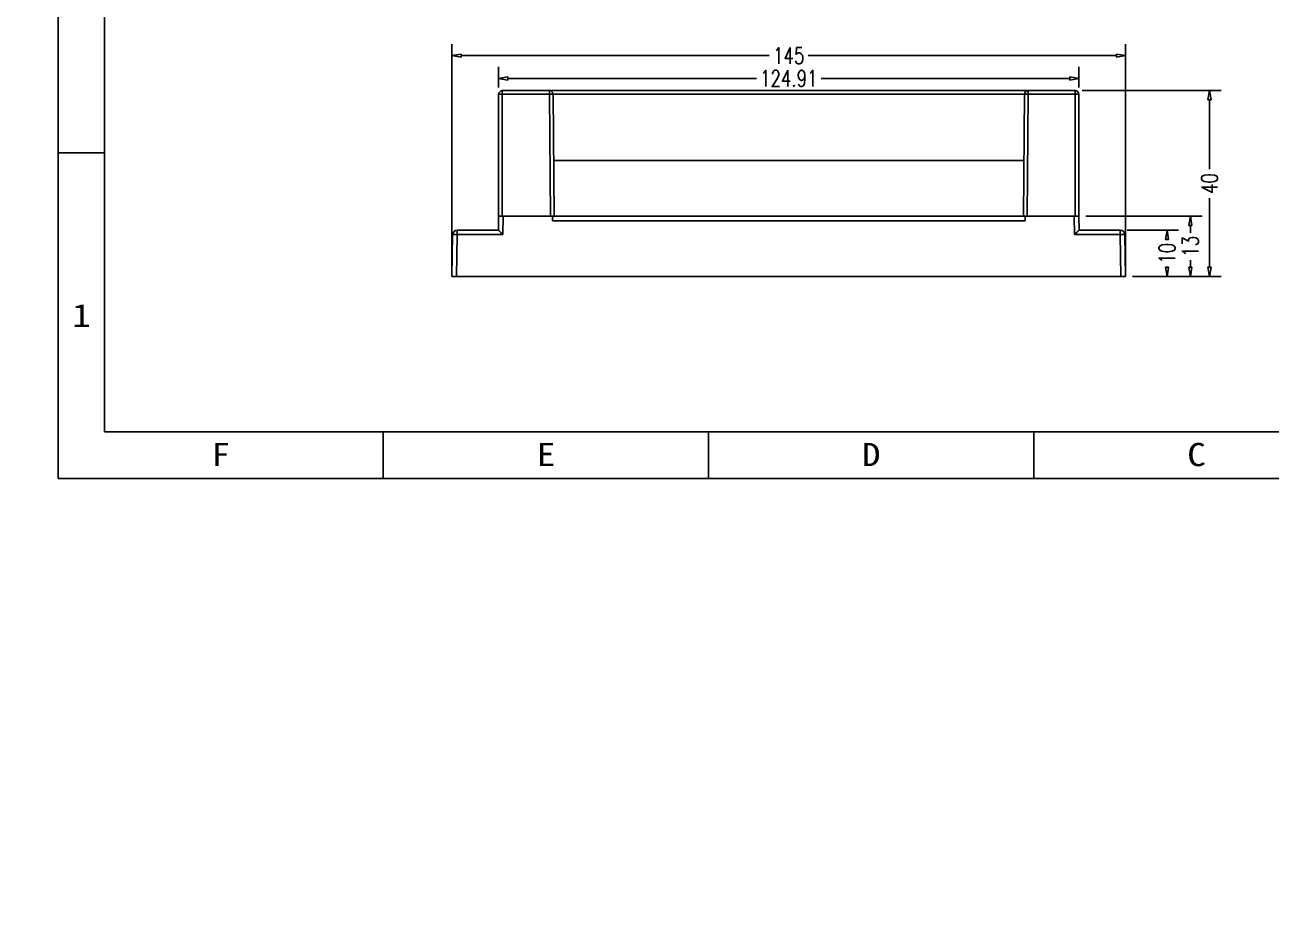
# Model space of a CAD drawing. Header units: millimetres. Extents: x 0 to 1426, y 0 to 784.
# Drawn here: x 998.8 to 1267, y 391.8 to 584.1 of the extents above; entities that cross this region are included whole.
import ezdxf
from ezdxf.enums import TextEntityAlignment as Align

# ---------------------------------------------------------------- set-up
doc = ezdxf.new("R2010")
doc.units = ezdxf.units.MM
doc.header["$MEASUREMENT"] = 0
doc.layers.get('0').update_dxf_attribs({"linetype": 'CONTINUOUS'})
doc.layers.get('Defpoints').update_dxf_attribs({"linetype": 'CONTINUOUS'})
doc.layers.add('dim', color=3, linetype='CONTINUOUS')
doc.styles.add('romans', font='romans.shx', dxfattribs={"width": 0.75, "bigfont": 'fangsong.shx'})
doc.styles.add('TEXTSTYLE_0', font='txt', dxfattribs={"width": 0.8})
doc.dimstyles.new('MSTD', dxfattribs={"dimtxt": 3.5, "dimasz": 2, "dimexe": 2.5, "dimexo": 1.5, "dimgap": 1, "dimtad": 0, "dimzin": 0, "dimdsep": 46, "dimtxsty": 'romans', "dimblk": 'CLOSEDBLANK', "dimcen": 0, "dimclrd": 92, "dimclre": 92, "dimclrt": 3, "dimadec": 0, "dimazin": 0, "dimtfac": 1, "dimtdec": 4, "dimtofl": 0, "dimtmove": 0, "dimatfit": 3, "dimfxl": 0, "dimtolj": 1, "dimtzin": 0, "dimarcsym": 0})

# ---------------------------------------------------------------- blocks, each defined once
blk = doc.blocks.new('_ClosedBlank')
at = {"color": 0, "linetype": 'ByBlock', "lineweight": -2}
for p, q in [((-1, 0.17), (0, 0)), ((-1, 0.17), (-1, -0.17)), ((0, 0), (-1, -0.17))]:
    blk.add_line(p, q, dxfattribs=at)
blk = doc.blocks.new('*D67')
at = {"layer": 'Defpoints', "color": 0}
for p in [(1234.52, 539.99), (1235.68, 529.99), (1244.59, 529.99)]:
    blk.add_point(p, dxfattribs=at)
at = {"layer": 'dim', "color": 92, "lineweight": -2}
for p, q in [((1236.02, 539.99), (1247.09, 539.99)), ((1244.59, 537.99), (1244.59, 537.93)), ((1244.59, 531.99), (1244.59, 532.05)), ((1237.18, 529.99), (1247.09, 529.99))]:
    blk.add_line(p, q, dxfattribs=at)
at = {"layer": 'dim', "color": 92, "lineweight": -2, "xscale": 2, "yscale": 2, "zscale": 2}
for p, rotation in [((1244.59, 539.99), 90), ((1244.59, 529.99), 270)]:
    blk.add_blockref('_ClosedBlank', p, dxfattribs=dict(at, rotation=rotation))
at = {"layer": 'dim', "color": 3, "insert": (1244.59, 534.99), "char_height": 3.5, "attachment_point": 5, "rotation": 90, "style": 'romans'}
blk.add_mtext('10', dxfattribs=at)
blk = doc.blocks.new('*D68')
at = {"layer": 'Defpoints', "color": 0}
for p in [(1224.83, 569.99), (1235.68, 529.99), (1253.73, 529.99)]:
    blk.add_point(p, dxfattribs=at)
at = {"layer": 'dim', "color": 92, "lineweight": -2}
for p, q in [((1226.33, 569.99), (1256.23, 569.99)), ((1253.73, 567.99), (1253.73, 553.12)), ((1253.73, 531.99), (1253.73, 546.87)), ((1237.18, 529.99), (1256.23, 529.99))]:
    blk.add_line(p, q, dxfattribs=at)
at = {"layer": 'dim', "color": 92, "lineweight": -2, "xscale": 2, "yscale": 2, "zscale": 2}
for p, rotation in [((1253.73, 569.99), 90), ((1253.73, 529.99), 270)]:
    blk.add_blockref('_ClosedBlank', p, dxfattribs=dict(at, rotation=rotation))
at = {"layer": 'dim', "color": 3, "insert": (1253.73, 549.99), "char_height": 3.5, "attachment_point": 5, "rotation": 90, "style": 'romans'}
blk.add_mtext('40', dxfattribs=at)
blk = doc.blocks.new('*D69')
at = {"layer": 'Defpoints', "color": 0}
for p in [(1235.68, 577.51), (1090.68, 529.99), (1235.68, 529.99)]:
    blk.add_point(p, dxfattribs=at)
at = {"layer": 'dim', "color": 92, "lineweight": -2}
for p, q in [((1090.68, 531.49), (1090.68, 580.01)), ((1235.68, 531.49), (1235.68, 580.01)), ((1092.68, 577.51), (1158.99, 577.51)), ((1233.68, 577.51), (1167.37, 577.51))]:
    blk.add_line(p, q, dxfattribs=at)
at = {"layer": 'dim', "color": 92, "lineweight": -2, "xscale": 2, "yscale": 2, "zscale": 2, "rotation": 180}
blk.add_blockref('_ClosedBlank', (1090.68, 577.51), dxfattribs=at)
at = {"layer": 'dim', "color": 92, "lineweight": -2, "xscale": 2, "yscale": 2, "zscale": 2}
blk.add_blockref('_ClosedBlank', (1235.68, 577.51), dxfattribs=at)
at = {"layer": 'dim', "color": 3, "insert": (1163.18, 577.51), "char_height": 3.5, "attachment_point": 5, "style": 'romans'}
blk.add_mtext('145', dxfattribs=at)
blk = doc.blocks.new('*D70')
at = {"layer": 'Defpoints', "color": 0}
for p in [(1225.64, 572.61), (1100.73, 569.19), (1225.64, 569.19)]:
    blk.add_point(p, dxfattribs=at)
at = {"layer": 'dim', "color": 92, "lineweight": -2}
for p, q in [((1100.73, 570.69), (1100.73, 575.11)), ((1225.64, 570.69), (1225.64, 575.11)), ((1102.73, 572.61), (1156.25, 572.61)), ((1223.64, 572.61), (1170.12, 572.61))]:
    blk.add_line(p, q, dxfattribs=at)
at = {"layer": 'dim', "color": 92, "lineweight": -2, "xscale": 2, "yscale": 2, "zscale": 2, "rotation": 180}
blk.add_blockref('_ClosedBlank', (1100.73, 572.61), dxfattribs=at)
at = {"layer": 'dim', "color": 92, "lineweight": -2, "xscale": 2, "yscale": 2, "zscale": 2}
blk.add_blockref('_ClosedBlank', (1225.64, 572.61), dxfattribs=at)
at = {"layer": 'dim', "color": 3, "insert": (1163.18, 572.61), "char_height": 3.5, "attachment_point": 5, "style": 'romans'}
blk.add_mtext('124.91', dxfattribs=at)
blk = doc.blocks.new('*D46')
at = {"layer": 'Defpoints', "color": 0}
for p in [(1141.95, 655.21), (1145.41, 653.19)]:
    blk.add_point(p, dxfattribs=at)
at = {"layer": 'dim', "color": 92, "lineweight": -2}
for p, q in [((1133.3, 660.25), (1140.22, 656.22)), ((1145.41, 653.19), (1141.95, 655.21)), ((1147.13, 652.19), (1148.86, 651.18))]:
    blk.add_line(p, q, dxfattribs=at)
at = {"layer": 'dim', "color": 92, "lineweight": -2, "xscale": 2, "yscale": 2, "zscale": 2}
for p, rotation in [((1141.95, 655.21), 329.7532958984376), ((1145.41, 653.19), 149.7532806396484)]:
    blk.add_blockref('_ClosedBlank', p, dxfattribs=dict(at, rotation=rotation))
at = {"layer": 'dim', "color": 3, "insert": (1127.04, 663.91), "char_height": 3.5, "attachment_point": 5, "rotation": 329.7533, "style": 'romans'}
blk.add_mtext('25-∅4', dxfattribs=at)
blk = doc.blocks.new('*D74')
at = {"layer": 'Defpoints', "color": 0}
for p in [(1097.63, 620.77), (1093.73, 617.63)]:
    blk.add_point(p, dxfattribs=at)
at = {"layer": 'dim', "color": 92, "lineweight": -2}
for p, q in [((1102.7, 624.86), (1099.18, 622.02)), ((1093.73, 617.63), (1097.63, 620.77)), ((1092.17, 616.38), (1090.62, 615.13))]:
    blk.add_line(p, q, dxfattribs=at)
at = {"layer": 'dim', "color": 92, "lineweight": -2, "xscale": 2, "yscale": 2, "zscale": 2}
for p, rotation in [((1097.63, 620.77), 218.8343811035156), ((1093.73, 617.63), 38.83438873291016)]:
    blk.add_blockref('_ClosedBlank', p, dxfattribs=dict(at, rotation=rotation))
at = {"layer": 'dim', "color": 3, "insert": (1107.33, 628.58), "char_height": 3.5, "attachment_point": 5, "rotation": 38.8344, "style": 'romans'}
blk.add_mtext('4-∅5', dxfattribs=at)
blk = doc.blocks.new('*D75')
at = {"layer": 'Defpoints', "color": 0}
for p in [(1103.99, 695.57), (1106.68, 693.32)]:
    blk.add_point(p, dxfattribs=at)
at = {"layer": 'dim', "color": 92, "lineweight": -2}
for p, q in [((1098.94, 699.8), (1102.46, 696.85)), ((1106.68, 693.32), (1103.99, 695.57)), ((1108.21, 692.03), (1109.74, 690.75))]:
    blk.add_line(p, q, dxfattribs=at)
at = {"layer": 'dim', "color": 92, "lineweight": -2, "xscale": 2, "yscale": 2, "zscale": 2}
for p, rotation in [((1103.99, 695.57), 320.0560607910156), ((1106.68, 693.32), 140.0560607910157)]:
    blk.add_blockref('_ClosedBlank', p, dxfattribs=dict(at, rotation=rotation))
at = {"layer": 'dim', "color": 3, "insert": (1094.22, 703.74), "char_height": 3.5, "attachment_point": 5, "rotation": 320.0561, "style": 'romans'}
blk.add_mtext('4-{\\fArial|b0|i0|c0|p32;M3}', dxfattribs=at)
blk = doc.blocks.new('SUN_6HWZ35TKXU86YGHH1AY77V3D6FJ')
at = {"color": 7, "linetype": 'Continuous'}
for p, q in [((-420, 0), (-420, 297)), ((-410, 10), (-410, 287)), ((-420, 70), (-410, 70)), ((-410, 10), (-10, 10)), ((-350, 0), (-350, 10)), ((-280, 0), (-280, 10)), ((-210, 0), (-210, 10)), ((-420, 0), (0, 0))]:
    blk.add_line(p, q, dxfattribs=at)
at = {"color": 2, "style": 'TEXTSTYLE_0'}
for s, width, p, p2 in [('1', 1.029662, (-416.95, 32.54), (-412.95, 32.54)), ('F', 0.937433, (-386.98, 2.63), (-382.98, 2.63)), ('E', 0.858525, (-316.98, 2.63), (-312.98, 2.63)), ('D', 0.792988, (-246.98, 2.63), (-242.98, 2.63)), ('C', 0.792988, (-176.98, 2.63), (-172.98, 2.63))]:
    blk.add_text(s, height=5, dxfattribs=dict(at, width=width)).set_placement(p, p2, align=Align.FIT)
blk = doc.blocks.new('*D78')
at = {"layer": 'Defpoints', "color": 0}
for p in [(1225.63, 542.99), (1235.68, 529.99), (1249.62, 529.99)]:
    blk.add_point(p, dxfattribs=at)
at = {"layer": 'dim', "color": 92, "lineweight": -2}
for p, q in [((1227.13, 542.99), (1252.12, 542.99)), ((1249.62, 540.99), (1249.62, 539.43)), ((1249.62, 531.99), (1249.62, 533.55)), ((1237.18, 529.99), (1252.12, 529.99))]:
    blk.add_line(p, q, dxfattribs=at)
at = {"layer": 'dim', "color": 92, "lineweight": -2, "xscale": 2, "yscale": 2, "zscale": 2}
for p, rotation in [((1249.62, 542.99), 90), ((1249.62, 529.99), 270)]:
    blk.add_blockref('_ClosedBlank', p, dxfattribs=dict(at, rotation=rotation))
at = {"layer": 'dim', "color": 3, "insert": (1249.62, 536.49), "char_height": 3.5, "attachment_point": 5, "rotation": 90, "style": 'romans'}
blk.add_mtext('13', dxfattribs=at)

msp = doc.modelspace()

# ---------------------------------------------------------------- linework, layer by layer
at = {"color": 7, "linetype": 'Continuous'}
for p, q in [((1100.731, 569.191), (1100.731, 542.991)), ((1101.531, 569.991), (1101.531, 542.991)), ((1101.531, 569.991), (1224.826, 569.991)), ((1111.65, 569.205), (1101.531, 569.205)), ((1111.65, 569.205), (1111.65, 569.991)), ((1111.879, 542.991), (1111.65, 569.205)), ((1112.45, 569.205), (1213.907, 569.205)), ((1112.679, 542.991), (1112.45, 569.198)), ((1213.907, 569.198), (1213.679, 542.991)), ((1214.707, 569.205), (1214.479, 542.991)), ((1214.707, 569.991), (1214.707, 569.205)), ((1224.826, 569.205), (1214.707, 569.205)), ((1224.826, 542.991), (1224.826, 569.991)), ((1225.626, 569.191), (1225.626, 542.991)), ((1112.574, 554.991), (1213.783, 554.991)), ((1100.679, 539.991), (1100.731, 542.991)), ((1100.731, 542.991), (1225.626, 542.991)), ((1101.661, 539.009), (1101.731, 542.991)), ((1112.304, 541.991), (1112.304, 542.991)), ((1112.304, 541.991), (1214.054, 541.991)), ((1214.054, 541.991), (1214.054, 542.991)), ((1224.696, 539.009), (1224.626, 542.991)), ((1225.626, 542.991), (1225.679, 539.991)), ((1091.836, 539.009), (1091.836, 539.991)), ((1091.836, 539.991), (1100.679, 539.991)), ((1234.521, 539.991), (1225.679, 539.991)), ((1234.521, 539.009), (1234.521, 539.991)), ((1090.679, 529.991), (1090.836, 539.009)), ((1091.679, 529.991), (1091.836, 539.009)), ((1091.836, 539.009), (1101.661, 539.009)), ((1234.521, 539.009), (1224.696, 539.009)), ((1234.679, 529.991), (1234.521, 539.009)), ((1235.679, 529.991), (1235.521, 539.009)), ((1090.679, 529.991), (1235.679, 529.991))]:
    msp.add_line(p, q, dxfattribs=at)
for centre, radius, start, end in [((1101.531, 569.191), 0.8, 90, 180), ((1111.65, 569.191), 0.8, 0.5, 90), ((1214.707, 569.191), 0.8, 90, 179.5), ((1224.826, 569.191), 0.8, 0, 90), ((1091.836, 538.991), 1, 90, 179), ((1234.521, 538.991), 1, 1, 90)]:
    msp.add_arc(centre, radius, start, end, dxfattribs=at)
for points, start_tangent, end_tangent in [([(1101.531, 569.205), (1101.229, 569.204), (1100.968, 569.201), (1100.792, 569.197), (1100.731, 569.191)], (-1, 0), (0, -1)), ([(1112.45, 569.198), (1112.391, 569.203), (1112.218, 569.206), (1111.957, 569.207), (1111.65, 569.205)], (-0.0087265, 0.9999619), (-0.9999619, -0.0087239)), ([(1214.707, 569.205), (1214.401, 569.207), (1214.142, 569.206), (1213.968, 569.203), (1213.907, 569.198)], (-0.9999619, 0.0087239), (-0.0087265, -0.9999619)), ([(1225.626, 569.191), (1225.565, 569.197), (1225.392, 569.201), (1225.132, 569.204), (1224.826, 569.205)], (0, 1), (-1, 0)), ([(1100.679, 539.991), (1100.719, 539.955), (1100.817, 539.859), (1100.955, 539.722), (1101.118, 539.559), (1101.296, 539.38), (1101.48, 539.193), (1101.661, 539.009)], (0.7567599, -0.653693), (0.7009645, -0.7131961)), ([(1225.679, 539.991), (1225.639, 539.955), (1225.54, 539.859), (1225.402, 539.722), (1225.239, 539.559), (1225.062, 539.38), (1224.878, 539.193), (1224.696, 539.009)], (-0.7567599, -0.653693), (-0.7009645, -0.7131961)), ([(1090.836, 539.009), (1090.885, 539.013), (1091.027, 539.016), (1091.248, 539.016), (1091.527, 539.013), (1091.836, 539.009)], (0.0174524, 0.9998477), (0.9998478, -0.0174471)), ([(1235.521, 539.009), (1235.472, 539.013), (1235.33, 539.016), (1235.109, 539.016), (1234.83, 539.013), (1234.521, 539.009)], (-0.0174524, 0.9998477), (-0.9998478, -0.0174471))]:
    msp.add_spline(points, degree=3, dxfattribs=dict(at, start_tangent=start_tangent, end_tangent=end_tangent))

# ---------------------------------------------------------------- block references
at = {"layer": 'dim'}
msp.add_blockref('SUN_6HWZ35TKXU86YGHH1AY77V3D6FJ', (1425.915, 486.579), dxfattribs=at)

# ---------------------------------------------------------------- dimensions: what is measured, and where the dimension line sits
for base, text, picture, middle in [((1103.992, 695.565), '4-{\\fArial|b0|i0|c0|p32;M3}', '*D75', (1094.225, 703.744)), ((1141.950928418, 655.208942662), '25-<>', '*D46', (1127.037143697, 663.905258886)), ((1097.626061552, 620.769172403), '4-<>', '*D74', (1107.327794984, 628.579158105))]:
    dim = msp.add_linear_dim(base=base, p1=(0, 0), p2=(0, 0), text=text, dimstyle='MSTD', dxfattribs=at)
    dim.commit()
    dim.dimension.update_dxf_attribs({"geometry": picture, "text_midpoint": middle, "dimtype": 160})
for base, p1, p2, picture, middle in [((1235.679, 577.508), (1090.679, 529.991), (1235.679, 529.991), '*D69', (1163.179, 577.508)), ((1225.6363, 572.6112), (1100.731, 569.1913), (1225.6363, 569.1875), '*D70', (1163.1837, 572.6112)), ((1253.733, 529.991), (1224.826, 569.991), (1235.679, 529.991), '*D68', (1253.733, 549.991)), ((1249.618, 529.991), (1225.626, 542.991), (1235.679, 529.991), '*D78', (1249.618, 536.491)), ((1244.593, 529.991), (1234.521, 539.991), (1235.679, 529.991), '*D67', (1244.593, 534.991))]:
    dim = msp.add_linear_dim(base=base, p1=p1, p2=p2, dimstyle='MSTD', dxfattribs=at)
    dim.commit()
    dim.dimension.update_dxf_attribs({"geometry": picture, "text_midpoint": middle, "dimtype": 160})

doc.saveas('drawing.dxf')
